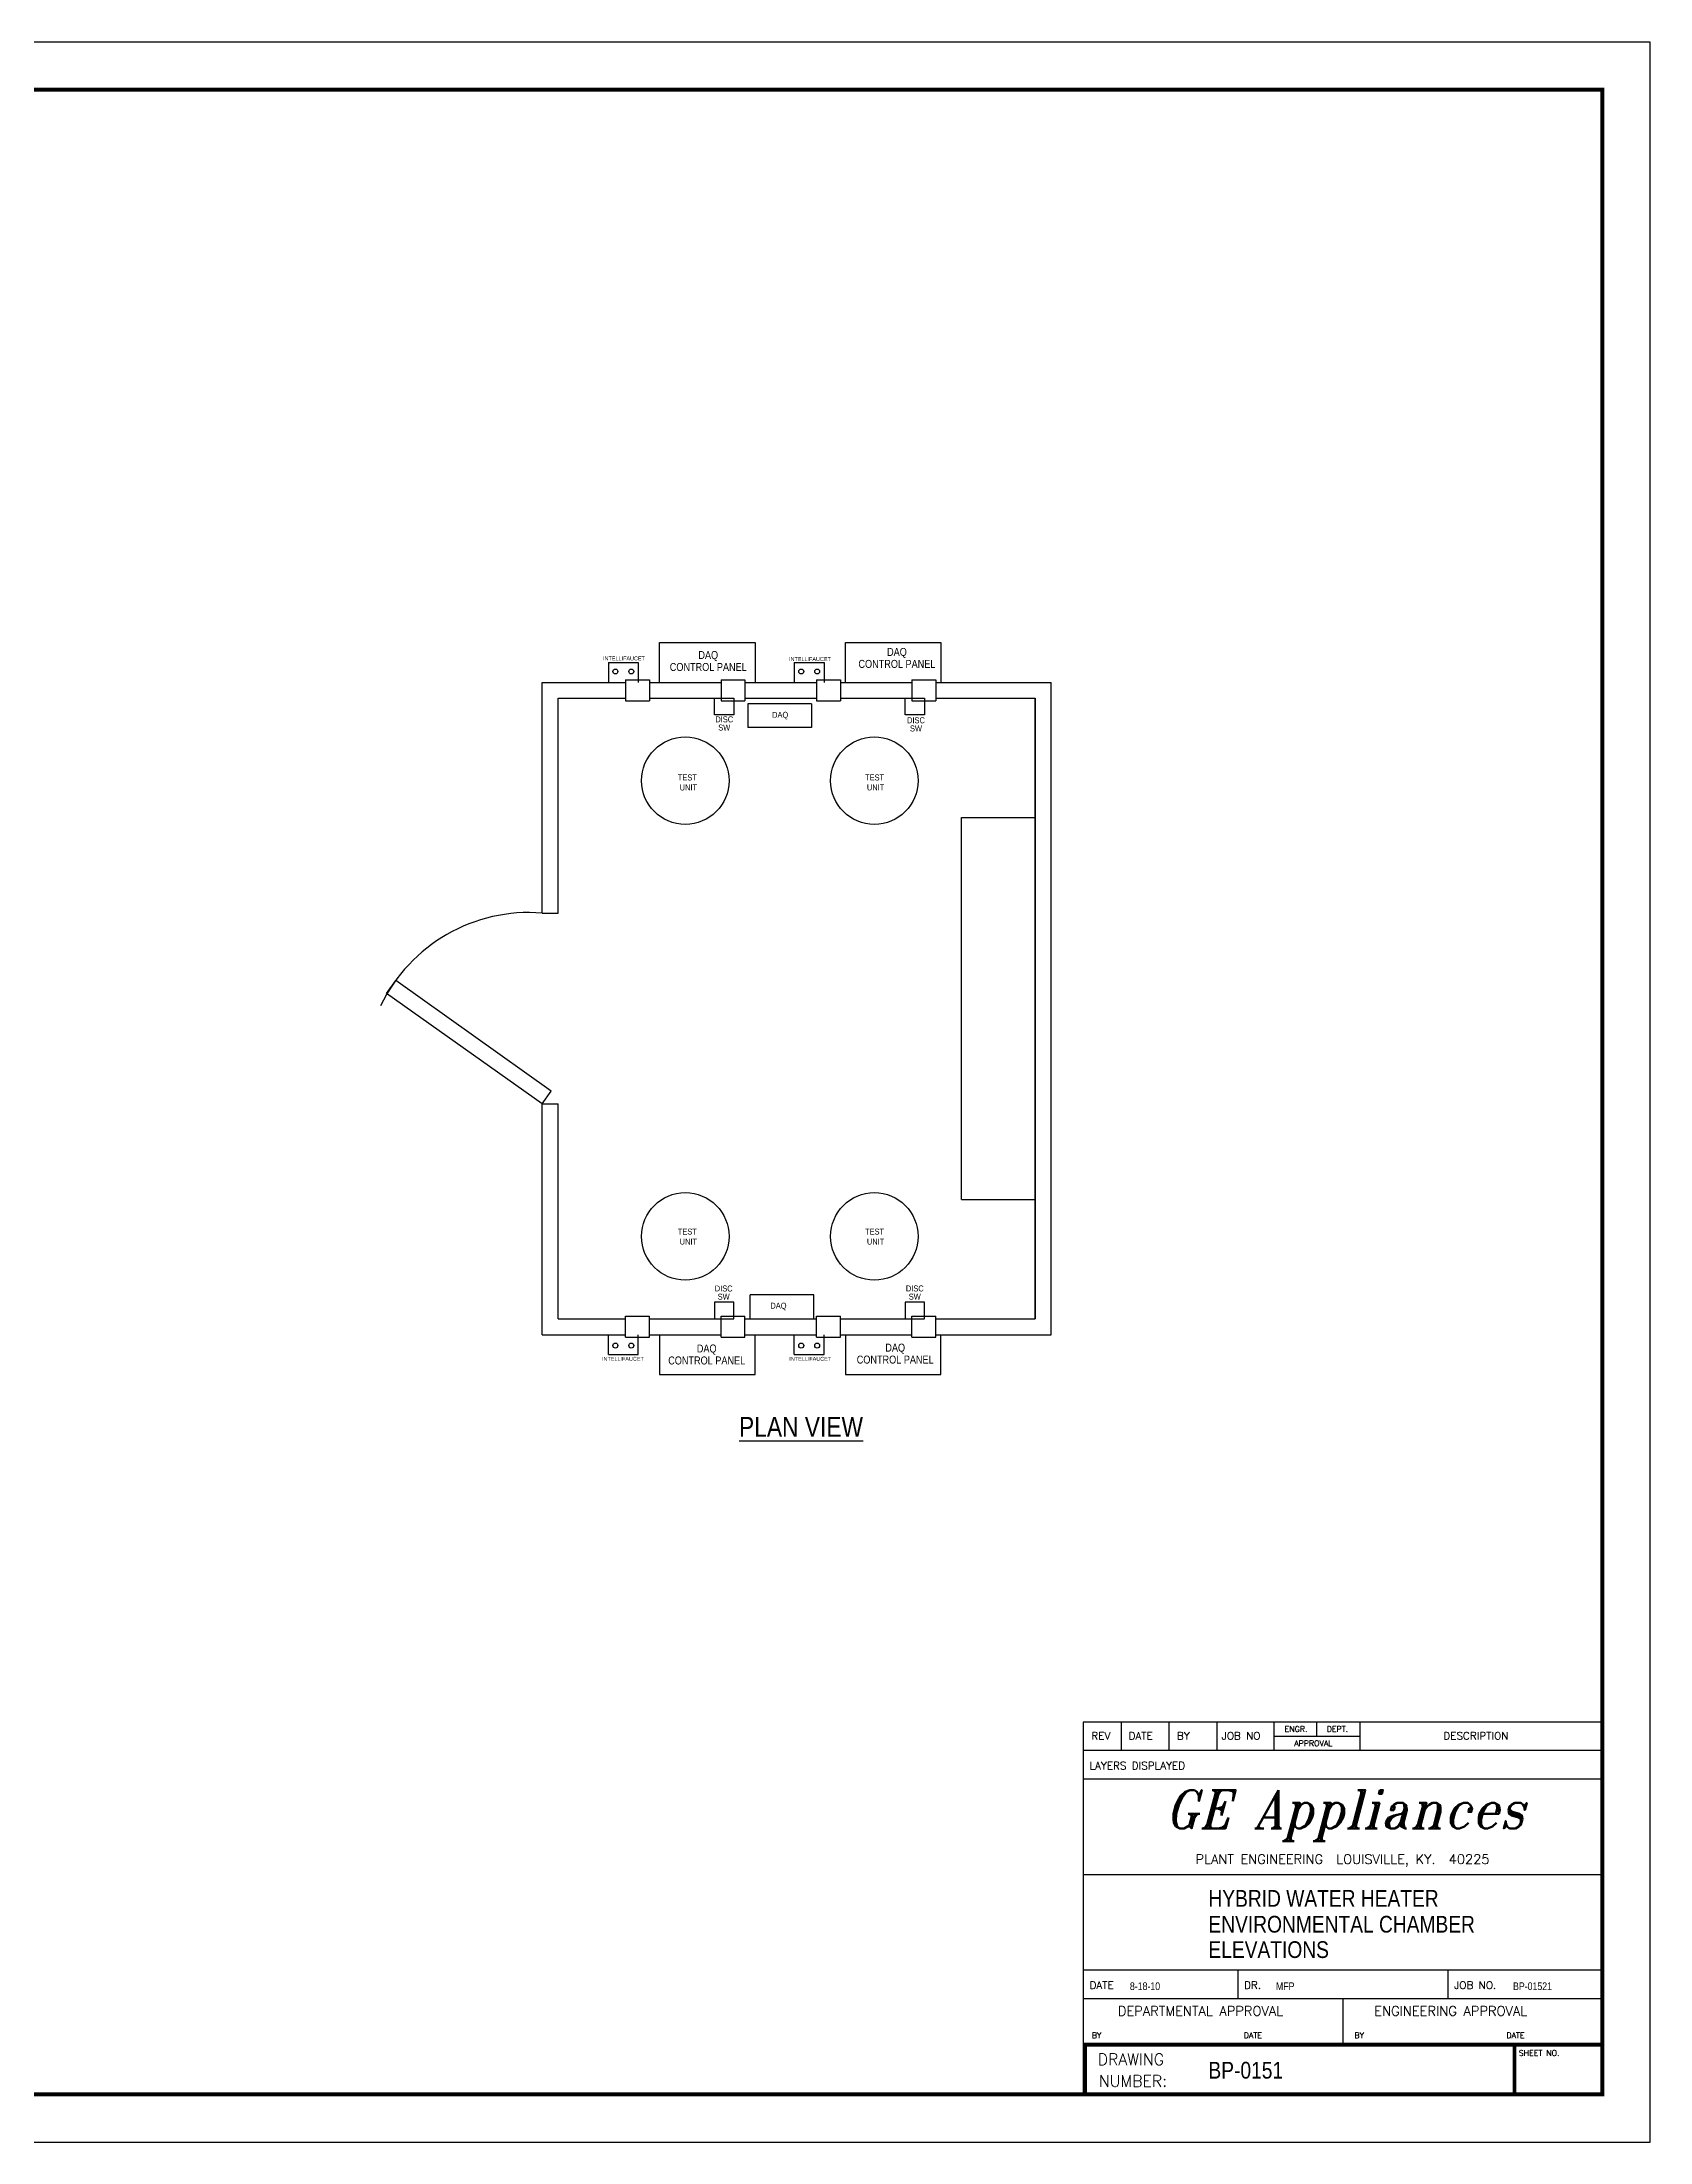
# Model space of a CAD drawing. Header units: inches. Extents: x -300 to 516, y -297 to 231.
# Drawn here: x 111 to 516, y -297 to 231 of the extents above; entities that cross this region are included whole.
import ezdxf
from ezdxf.enums import TextEntityAlignment as Align

# ---------------------------------------------------------------- set-up
doc = ezdxf.new("R2010")
doc.units = ezdxf.units.IN
doc.header["$LTSCALE"] = 24
doc.header["$MEASUREMENT"] = 0
for name, color, linetype in [('CHAMBER EXTERIOR', 7, 'Continuous'), ('EXTERIOR ELEC EQUIP', 190, 'Continuous'), ('EXTERIOR PLUMB EQUIP', 4, 'Continuous'), ('FORMAT', 7, 'Continuous'), ('INTERIOR DIMS', 7, 'Continuous'), ('INTERIOR ELEC EQUIP', 190, 'Continuous')]:
    doc.layers.add(name, color=color, linetype=linetype)
doc.styles.add('ROMAND', font='romand', dxfattribs={"height": 72})
doc.styles.add('ROMANT', font='romant', dxfattribs={"height": 216})
doc.styles.get("Standard").update_dxf_attribs({"font": 'ARIALN.TTF'})

# ---------------------------------------------------------------- blocks, each defined once
blk = doc.blocks.new('FORMAT-D')
at = {"layer": 'FORMAT'}
for p, q in [((28.06, 4.4), (28.06, 0.507)), ((33.48, 4.4), (28.06, 4.4)), ((28.46, 4.4), (28.46, 4.1)), ((28.96, 4.4), (28.96, 4.1)), ((29.46, 4.4), (29.46, 4.1)), ((30.06, 4.4), (30.06, 4.1)), ((30.51, 4.25), (30.51, 4.4)), ((30.96, 4.4), (30.96, 4.1)), ((30.06, 4.25), (30.96, 4.25)), ((33.48, 4.1), (28.06, 4.1)), ((33.48, 3.8), (28.06, 3.8)), ((33.48, 2.8), (28.06, 2.8)), ((33.48, 1.8), (28.06, 1.8)), ((29.68, 1.8), (29.68, 1.5)), ((31.88, 1.8), (31.88, 1.5)), ((33.48, 1.5), (28.06, 1.5)), ((30.78, 1.5), (30.78, 1.017))]:
    blk.add_line(p, q, dxfattribs=at)
blk.add_lwpolyline([(0, 0), (34, 0), (34, 22), (0, 22)], close=True, dxfattribs=at)
at = {"layer": 'FORMAT', "const_width": 0.04}
blk.add_lwpolyline([(33.5, 0.5), (0.5, 0.5), (0.5, 21.5), (33.5, 21.5)], close=True, dxfattribs=at)
for points in [[(28.08, 0.5), (28.08, 1.02), (33.5, 1.02)], [(32.58, 0.52), (32.58, 1.02)]]:
    blk.add_lwpolyline(points, dxfattribs=at)
at = {"layer": 'FORMAT', "style": 'ROMAND'}
for s, height, p in [('REV', 0.08, (28.147, 4.215)), ('DATE', 0.08, (28.536, 4.215)), ('BY', 0.08, (29.043, 4.215)), ('JOB NO', 0.08, (29.511, 4.215)), ('ENGR.', 0.06, (30.172, 4.296)), ('APPROVAL', 0.06, (30.272, 4.147)), ('DEPT.', 0.06, (30.613, 4.296)), ('DESCRIPTION', 0.08, (31.835, 4.215)), ('LAYERS DISPLAYED', 0.08, (28.127, 3.903)), ('DATE', 0.08, (28.127, 1.603)), ('DR.', 0.08, (29.747, 1.603)), ('JOB NO.', 0.08, (31.947, 1.603)), ('DEPARTMENTAL APPROVAL', 0.1, (28.425, 1.323)), ('ENGINEERING APPROVAL', 0.1, (31.111, 1.323)), ('BY', 0.06, (28.152, 1.088)), ('DATE', 0.06, (29.744, 1.088)), ('BY', 0.06, (30.903, 1.088)), ('DATE', 0.06, (32.496, 1.088)), ('DRAWING', 0.12, (28.214, 0.806)), ('SHEET NO.', 0.06, (32.625, 0.902)), ('NUMBER:', 0.12, (28.225, 0.579))]:
    blk.add_text(s, height=height, dxfattribs=at).set_placement(p)
at = {"layer": 'FORMAT', "style": 'ROMANT', "oblique": 15, "width": 0.9}
blk.add_text('GE Appliances', height=0.40001, dxfattribs=at).set_placement((30.801, 3.286), align=Align.CENTER)
at = {"layer": 'FORMAT', "style": 'ROMAND'}
blk.add_text('PLANT ENGINEERING  LOUISVILLE, KY.  40225', height=0.1, dxfattribs=at).set_placement((30.778, 2.913), align=Align.CENTER)

msp = doc.modelspace()

# ---------------------------------------------------------------- linework, layer by layer
for p, q in [((266.57776, 69.76512), (266.57776, 79.76512)), ((266.57776, 79.76512), (290.57776, 79.76512)), ((290.57776, 79.76512), (290.57776, 69.76512)), ((313.31846, 69.76512), (313.31846, 79.76512)), ((313.31846, 79.76512), (337.31846, 79.76512)), ((337.31846, 79.76512), (337.31846, 69.76512)), ((253.71333, 74.76512), (261.21333, 74.76512)), ((253.71333, 74.76512), (253.71333, 69.76512)), ((261.21333, 74.76512), (261.21333, 69.76512)), ((300.45402, 74.76512), (307.95402, 74.76512)), ((300.45402, 74.76512), (300.45402, 69.76512)), ((307.95402, 74.76512), (307.95402, 69.76512)), ((237.0394, 69.76512), (258.0394, 69.76512)), ((258.0394, 70.38653), (258.0394, 65.10804)), ((258.0394, 70.38653), (264.0394, 70.38653)), ((264.0394, 70.38653), (264.0394, 65.10804)), ((264.0394, 69.76512), (282.0394, 69.76512)), ((282.0394, 70.38653), (282.0394, 65.10804)), ((282.0394, 70.38653), (288.0394, 70.38653)), ((288.0394, 70.38653), (288.0394, 65.10804)), ((288.0394, 69.76512), (306.0394, 69.76512)), ((306.0394, 70.38653), (306.0394, 65.10804)), ((306.0394, 70.38653), (312.0394, 70.38653)), ((312.0394, 70.38653), (312.0394, 65.10804)), ((312.0394, 69.76512), (330.0394, 69.76512)), ((330.0394, 70.38653), (330.0394, 65.10804)), ((330.0394, 70.38653), (336.0394, 70.38653)), ((336.0394, 70.38653), (336.0394, 65.10804)), ((336.0394, 69.76512), (365.0394, 69.76512)), ((241.0394, 65.76512), (258.0394, 65.76512)), ((241.0394, 11.76512), (241.0394, 65.76512)), ((258.0394, 65.10804), (264.0394, 65.10804)), ((264.0394, 65.76512), (282.0394, 65.76512)), ((282.0394, 65.10804), (288.0394, 65.10804)), ((288.0394, 65.76512), (306.0394, 65.76512)), ((304.79175, 64.41261), (288.78975, 64.41261)), ((288.78975, 64.41261), (288.78975, 58.41261)), ((304.79175, 64.41261), (304.79175, 58.41261)), ((306.0394, 65.10804), (312.0394, 65.10804)), ((312.0394, 65.76512), (330.0394, 65.76512)), ((330.0394, 65.10804), (336.0394, 65.10804)), ((336.0394, 65.76512), (361.0394, 65.76512)), ((361.0394, -90.23488), (361.0394, 65.76512)), ((361.0394, 65.76512), (361.0394, -90.23488)), ((304.79175, 58.41261), (288.78975, 58.41261)), ((342.5394, 35.76512), (361.0394, 35.76512)), ((342.5394, -60.23488), (342.5394, 35.76512)), ((237.0394, 11.76512), (241.0394, 11.76512)), ((197.92208, -8.41699), (200.24023, -5.15722)), ((239.35756, -32.97511), (200.24023, -5.15722)), ((237.0394, -36.23488), (197.92208, -8.41699)), ((237.0394, -36.23488), (239.35756, -32.97511)), ((237.0394, -36.23488), (241.0394, -36.23488)), ((241.0394, -90.23488), (241.0394, -36.23488)), ((342.5394, -60.23488), (361.0394, -60.23488)), ((305.35987, -84.23488), (289.35787, -84.23488)), ((289.35787, -90.23488), (289.35787, -84.23488)), ((305.35987, -90.23488), (305.35987, -84.23488)), ((258.0394, -94.88443), (258.0394, -89.57781)), ((258.0394, -89.57781), (264.0394, -89.57781)), ((264.0394, -94.88443), (264.0394, -89.57781)), ((282.0394, -94.88443), (282.0394, -89.57781)), ((282.0394, -89.57781), (288.0394, -89.57781)), ((288.0394, -94.88443), (288.0394, -89.57781)), ((306.0394, -94.88443), (306.0394, -89.57781)), ((306.0394, -89.57781), (312.0394, -89.57781)), ((312.0394, -94.88443), (312.0394, -89.57781)), ((330.0394, -94.88443), (330.0394, -89.57781)), ((330.0394, -89.57781), (336.0394, -89.57781)), ((336.0394, -94.88443), (336.0394, -89.57781)), ((237.0394, -94.23488), (258.0394, -94.23488)), ((241.0394, -90.23488), (258.0394, -90.23488)), ((253.71333, -99.23488), (253.71333, -94.23488)), ((258.0394, -94.88443), (264.0394, -94.88443)), ((261.21333, -99.23488), (261.21333, -94.23488)), ((264.0394, -90.23488), (282.0394, -90.23488)), ((264.0394, -94.23488), (282.0394, -94.23488)), ((266.57776, -94.23488), (266.57776, -104.23488)), ((282.0394, -94.88443), (288.0394, -94.88443)), ((288.0394, -90.23488), (306.0394, -90.23488)), ((288.0394, -94.23488), (306.0394, -94.23488)), ((290.57776, -104.23488), (290.57776, -94.23488)), ((300.45402, -99.23488), (300.45402, -94.23488)), ((306.0394, -94.88443), (312.0394, -94.88443)), ((307.95402, -99.23488), (307.95402, -94.23488)), ((312.0394, -90.23488), (330.0394, -90.23488)), ((312.0394, -94.23488), (330.0394, -94.23488)), ((313.31846, -94.23488), (313.31846, -104.23488)), ((330.0394, -94.88443), (336.0394, -94.88443)), ((336.0394, -90.23488), (361.0394, -90.23488)), ((336.0394, -94.23488), (365.0394, -94.23488)), ((337.31846, -104.23488), (337.31846, -94.23488)), ((253.71333, -99.23488), (261.21333, -99.23488)), ((300.45402, -99.23488), (307.95402, -99.23488)), ((266.57776, -104.23488), (290.57776, -104.23488)), ((313.31846, -104.23488), (337.31846, -104.23488))]:
    msp.add_line(p, q)
for points in [[(285.23634, 61.57512), (280.35634, 61.57512), (280.35634, 65.76512), (285.23634, 65.76512)], [(333.23634, 61.57512), (328.35634, 61.57512), (328.35634, 65.76512), (333.23634, 65.76512)], [(285.23634, -86.04488), (280.35634, -86.04488), (280.35634, -90.23488), (285.23634, -90.23488)], [(333.23634, -86.04488), (328.35634, -86.04488), (328.35634, -90.23488), (333.23634, -90.23488)]]:
    msp.add_lwpolyline(points, close=True)
for centre, radius in [((255.46333, 72.50977), 0.62378), ((259.46333, 72.50977), 0.62378), ((302.20402, 72.50977), 0.62378), ((306.20402, 72.50977), 0.62378), ((273.03997, 45.05589), 11), ((320.58548, 45.05589), 11), ((273.03997, -69.52566), 11), ((320.58548, -69.52566), 11), ((255.46333, -96.97953), 0.62378), ((259.46333, -96.97953), 0.62378), ((302.20402, -96.97953), 0.62378), ((306.20402, -96.97953), 0.62378)]:
    msp.add_circle(centre, radius)
msp.add_arc((233.68786, -29.41939), 41.32065, 85.3475904, 154.3892001)
at = {"layer": 'CHAMBER EXTERIOR'}
for p, q in [((237.0394, 11.76512), (237.0394, 69.76512)), ((365.0394, -94.23488), (365.0394, 69.76512)), ((237.0394, -94.23488), (237.0394, -36.23488))]:
    msp.add_line(p, q, dxfattribs=at)

# ---------------------------------------------------------------- block references
at = {"layer": 'FORMAT', "xscale": 24, "yscale": 24, "zscale": 24}
msp.add_blockref('FORMAT-D', (-300.36277, -297.21895), dxfattribs=at)

# ---------------------------------------------------------------- texts
at = {"layer": 'EXTERIOR ELEC EQUIP'}
for s, p in [('CONTROL PANEL', (278.81976, 72.64228)), ('DAQ', (278.81976, 75.64716)), ('CONTROL PANEL', (326.26629, 73.41948)), ('DAQ', (326.26629, 76.42435)), ('CONTROL PANEL', (278.42639, -101.71934)), ('DAQ', (278.42639, -98.71446)), ('CONTROL PANEL', (325.83316, -101.49901)), ('DAQ', (325.83316, -98.49414))]:
    msp.add_text(s, height=2, dxfattribs=at).set_placement(p, align=Align.CENTER)
at = {"layer": 'EXTERIOR PLUMB EQUIP'}
for p in [(257.62493, 75.29077), (304.37962, 75.1366), (257.35507, -100.80837), (304.4579, -100.80837)]:
    msp.add_text('INTELLIFAUCET', height=1, dxfattribs=at).set_placement(p, align=Align.CENTER)
at = {"layer": 'FORMAT'}
for s, height, p in [('HYBRID WATER HEATER', 4.2126606, (404.59611, -238.07087)), ('ENVIRONMENTAL CHAMBER', 4.2126606, (404.59611, -244.5704)), ('ELEVATIONS', 4.212661, (404.59611, -250.94958)), ('8-18-10', 1.92579, (384.84674, -259.01382)), ('MFP', 1.92579, (421.57576, -259.01382)), ('BP-01521', 1.92579, (481.18514, -259.01382)), ('BP-0151', 4.212661, (404.59611, -281.28074))]:
    msp.add_text(s, height=height, dxfattribs=at).set_placement(p)
at = {"layer": 'INTERIOR DIMS'}
for s, height, p in [('TEST ', 1.5, (273.82014, 45.11041)), ('UNIT', 1.5, (273.82014, 42.60317)), ('TEST ', 1.5, (320.90038, 45.11041)), ('UNIT', 1.5, (320.90038, 42.60317)), ('TEST ', 1.5, (273.82014, -69.06624)), ('TEST ', 1.5, (320.90038, -69.06624)), ('UNIT', 1.5, (273.82014, -71.57347)), ('UNIT', 1.5, (320.90038, -71.57347)), ('%%UPLAN VIEW', 5, (302.14631, -119.89701))]:
    msp.add_text(s, height=height, dxfattribs=at).set_placement(p, align=Align.CENTER)
at = {"layer": 'INTERIOR ELEC EQUIP'}
for s, p in [('DISC', (282.8388, 59.7204)), ('SW', (282.8388, 57.66344)), ('DAQ', (296.90376, 60.86001)), ('DISC', (331.0551, 59.49043)), ('SW', (331.0551, 57.43348)), ('DISC', (282.69736, -83.37298)), ('SW', (282.69736, -85.42994)), ('DISC', (330.75215, -83.36567)), ('SW', (330.75215, -85.42263)), ('DAQ', (296.47358, -87.70461))]:
    msp.add_text(s, height=1.5, dxfattribs=at).set_placement(p, align=Align.CENTER)

doc.saveas('drawing.dxf')
